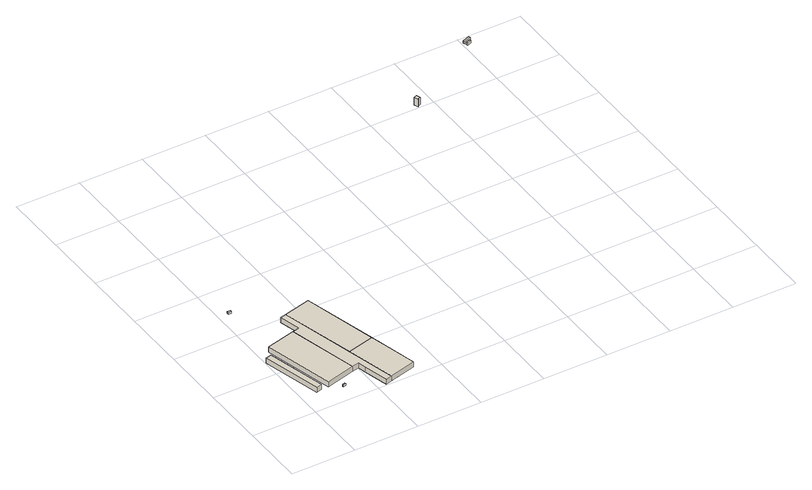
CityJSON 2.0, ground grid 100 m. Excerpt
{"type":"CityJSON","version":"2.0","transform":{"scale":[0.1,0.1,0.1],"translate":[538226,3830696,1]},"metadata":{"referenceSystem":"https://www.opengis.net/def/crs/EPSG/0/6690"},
"CityObjects":{
"building1":{"type":"Building","attributes":{"class":"3003","measuredHeight":8.5,"BuildingDetailAttribute.specifiedBuildingCoverageRate":0.6,"BuildingDetailAttribute.surveyYear":2017,"BuildingTsunamiRiskAttribute.description":"1","BuildingTsunamiRiskAttribute.rank":"1","BuildingTsunamiRiskAttribute.depth":0.02,"BuildingHighTideRiskAttribute.description":"1","BuildingHighTideRiskAttribute.rank":"2","BuildingHighTideRiskAttribute.depth":2.75,"BuildingIDAttribute.prefecture":"27","BuildingIDAttribute.city":"27125"},"geometry":[{"type":"Solid","lod":"1","boundaries":[[[[0,1,2,3]],[[2,4,5,3]],[[1,6,4,2]],[[0,7,6,1]],[[3,5,7,0]],[[4,6,7,5]]]]}]},
"building2":{"type":"Building","attributes":{"class":"3001","measuredHeight":3.1,"BuildingDetailAttribute.specifiedBuildingCoverageRate":0.6,"BuildingDetailAttribute.surveyYear":2017,"BuildingTsunamiRiskAttribute.description":"1","BuildingTsunamiRiskAttribute.rank":"1","BuildingTsunamiRiskAttribute.depth":0.31,"BuildingHighTideRiskAttribute.description":"1","BuildingHighTideRiskAttribute.rank":"2","BuildingHighTideRiskAttribute.depth":2.95,"BuildingIDAttribute.prefecture":"27","BuildingIDAttribute.city":"27125"},"geometry":[{"type":"Solid","lod":"1","boundaries":[[[[8,9,10,11]],[[10,12,13,11]],[[9,14,12,10]],[[8,15,14,9]],[[11,13,15,8]],[[12,14,15,13]]]]}]},
"building3":{"type":"Building","attributes":{"class":"3001","measuredHeight":8.8,"BuildingDetailAttribute.specifiedBuildingCoverageRate":0.6,"BuildingDetailAttribute.surveyYear":2017,"BuildingTsunamiRiskAttribute.description":"1","BuildingTsunamiRiskAttribute.rank":"1","BuildingTsunamiRiskAttribute.depth":0.04,"BuildingHighTideRiskAttribute.description":"1","BuildingHighTideRiskAttribute.rank":"2","BuildingHighTideRiskAttribute.depth":2.4,"BuildingIDAttribute.prefecture":"27","BuildingIDAttribute.city":"27125"},"geometry":[{"type":"Solid","lod":"1","boundaries":[[[[16,17,18,19]],[[18,20,21,19]],[[17,22,20,18]],[[16,23,22,17]],[[19,21,23,16]],[[20,22,23,21]]]]}]},
"building4":{"type":"Building","attributes":{"計測周辺長":16.29,"1/2500図郭":83,"区名":"住之江区","町丁目名称":"南港南５丁目","街区番号":1,"class":"3001","usage":"431","storeysAboveGround":1,"BuildingDetailAttribute.buildingRoofEdgeArea":15.88,"BuildingDetailAttribute.buildingStructureType":"610","BuildingDetailAttribute.buildingStructureOrgType":"2","BuildingDetailAttribute.detailedUsage":"1710","BuildingDetailAttribute.specifiedBuildingCoverageRate":0.6,"BuildingDetailAttribute.surveyYear":2017,"BuildingTsunamiRiskAttribute.description":"1","BuildingTsunamiRiskAttribute.rank":"2","BuildingTsunamiRiskAttribute.depth":1.38,"BuildingHighTideRiskAttribute.description":"1","BuildingHighTideRiskAttribute.rank":"2","BuildingHighTideRiskAttribute.depth":2,"BuildingIDAttribute.prefecture":"27","BuildingIDAttribute.city":"27125"},"geometry":[{"type":"Solid","lod":"1","boundaries":[[[[24,25,26,27]],[[26,28,29,27]],[[25,30,28,26]],[[24,31,30,25]],[[27,29,31,24]],[[28,30,31,29]]]]}]},
"building5":{"type":"Building","attributes":{"class":"3001","measuredHeight":8.1,"BuildingDetailAttribute.specifiedBuildingCoverageRate":0.6,"BuildingDetailAttribute.surveyYear":2017,"BuildingTsunamiRiskAttribute.description":"1","BuildingTsunamiRiskAttribute.rank":"1","BuildingTsunamiRiskAttribute.depth":0.19,"BuildingHighTideRiskAttribute.description":"1","BuildingHighTideRiskAttribute.rank":"2","BuildingHighTideRiskAttribute.depth":2.31,"BuildingIDAttribute.prefecture":"27","BuildingIDAttribute.city":"27125"},"geometry":[{"type":"Solid","lod":"1","boundaries":[[[[32,33,34,35,36,37,38,39,40,41]],[[40,42,43,41]],[[39,44,42,40]],[[38,45,44,39]],[[37,46,45,38]],[[36,47,46,37]],[[35,48,47,36]],[[34,49,48,35]],[[33,50,49,34]],[[32,51,50,33]],[[41,43,51,32]],[[42,44,45,46,47,48,49,50,51,43]]]]}]},
"building6":{"type":"Building","attributes":{"class":"3001","measuredHeight":8.4,"BuildingDetailAttribute.specifiedBuildingCoverageRate":0.6,"BuildingDetailAttribute.surveyYear":2017,"BuildingTsunamiRiskAttribute.description":"1","BuildingTsunamiRiskAttribute.rank":"1","BuildingTsunamiRiskAttribute.depth":0.15,"BuildingHighTideRiskAttribute.description":"1","BuildingHighTideRiskAttribute.rank":"2","BuildingHighTideRiskAttribute.depth":2.39,"BuildingIDAttribute.prefecture":"27","BuildingIDAttribute.city":"27125"},"geometry":[{"type":"Solid","lod":"1","boundaries":[[[[52,53,54,55]],[[54,56,57,55]],[[53,58,56,54]],[[52,59,58,53]],[[55,57,59,52]],[[56,58,59,57]]]]}]},
"building7":{"type":"Building","attributes":{"class":"3001","measuredHeight":7.8,"BuildingDetailAttribute.specifiedBuildingCoverageRate":0.6,"BuildingDetailAttribute.surveyYear":2017,"BuildingHighTideRiskAttribute.description":"1","BuildingHighTideRiskAttribute.rank":"2","BuildingHighTideRiskAttribute.depth":1.7,"BuildingIDAttribute.prefecture":"27","BuildingIDAttribute.city":"27125"},"geometry":[{"type":"Solid","lod":"1","boundaries":[[[[60,61,62,63]],[[62,64,65,63]],[[61,66,64,62]],[[60,67,66,61]],[[63,65,67,60]],[[64,66,67,65]]]]}]},
"building8":{"type":"Building","attributes":{"class":"3001","measuredHeight":12.1,"BuildingDetailAttribute.specifiedBuildingCoverageRate":0.6,"BuildingDetailAttribute.surveyYear":2017,"BuildingTsunamiRiskAttribute.description":"1","BuildingTsunamiRiskAttribute.rank":"2","BuildingTsunamiRiskAttribute.depth":1.99,"BuildingHighTideRiskAttribute.description":"1","BuildingHighTideRiskAttribute.rank":"3","BuildingHighTideRiskAttribute.depth":4.63,"BuildingIDAttribute.prefecture":"27","BuildingIDAttribute.city":"27125"},"geometry":[{"type":"Solid","lod":"1","boundaries":[[[[68,69,70,71,72,73]],[[72,74,75,73]],[[71,76,74,72]],[[70,77,76,71]],[[69,78,77,70]],[[68,79,78,69]],[[73,75,79,68]],[[74,76,77,78,79,75]]]]}]},
"building9":{"type":"Building","attributes":{"class":"3001","measuredHeight":4.2,"BuildingDetailAttribute.specifiedBuildingCoverageRate":0.6,"BuildingDetailAttribute.surveyYear":2017,"BuildingTsunamiRiskAttribute.description":"1","BuildingTsunamiRiskAttribute.rank":"2","BuildingTsunamiRiskAttribute.depth":0.74,"BuildingHighTideRiskAttribute.description":"1","BuildingHighTideRiskAttribute.rank":"3","BuildingHighTideRiskAttribute.depth":3.37,"BuildingIDAttribute.prefecture":"27","BuildingIDAttribute.city":"27125"},"geometry":[{"type":"Solid","lod":"1","boundaries":[[[[80,81,82,83]],[[82,84,85,83]],[[81,86,84,82]],[[80,87,86,81]],[[83,85,87,80]],[[84,86,87,85]]]]}]},
"building10":{"type":"Building","attributes":{"class":"3001","measuredHeight":4.1,"BuildingDetailAttribute.specifiedBuildingCoverageRate":0.6,"BuildingDetailAttribute.surveyYear":2017,"BuildingTsunamiRiskAttribute.description":"1","BuildingTsunamiRiskAttribute.rank":"2","BuildingTsunamiRiskAttribute.depth":0.78,"BuildingHighTideRiskAttribute.description":"1","BuildingHighTideRiskAttribute.rank":"3","BuildingHighTideRiskAttribute.depth":3.41,"BuildingIDAttribute.prefecture":"27","BuildingIDAttribute.city":"27125"},"geometry":[{"type":"Solid","lod":"1","boundaries":[[[[88,89,90,91]],[[90,92,93,91]],[[89,94,92,90]],[[88,95,94,89]],[[91,93,95,88]],[[92,94,95,93]]]]}]}
},
"vertices":[
[98,1287,16],[330,372,16],[237,348,16],[5,1263,16],[237,348,101],[5,1263,101],[330,372,101],[98,1287,101],
[600,280,20],[647,295,20],[653,274,20],[606,260,20],[653,274,51],[606,260,51],[647,295,51],[600,280,51],
[893,487,17],[433,371,17],[161,1456,17],[620,1571,17],[161,1456,105],[620,1571,105],[433,371,105],[893,487,105],
[148,2454,13],[148,2489,13],[198,2485,13],[196,2455,13],[198,2485,43],[196,2455,43],[148,2489,43],[148,2454,43],
[730,1598,19],[648,1924,19],[742,1947,19],[1034,789,19],[1225,32,19],[1128,4,19],[1030,390,19],[1001,510,19],[893,487,19],[620,1571,19],[893,487,100],[620,1571,100],[1001,510,100],[1030,390,100],[1128,4,100],[1225,32,100],[1034,789,100],[742,1947,100],[648,1924,100],[730,1598,100],
[1643,137,22],[1225,32,22],[1034,789,22],[1452,895,22],[1034,789,106],[1452,895,106],[1225,32,106],[1643,137,106],
[1163,2052,24],[1452,895,24],[1034,789,24],[742,1947,24],[1034,789,103],[742,1947,103],[1452,895,103],[1163,2052,103],
[4741,5092,6],[4798,5120,6],[4819,5055,6],[4779,5042,6],[4779,5032,6],[4767,5024,6],[4779,5032,127],[4767,5024,127],[4779,5042,127],[4819,5055,127],[4798,5120,127],[4741,5092,127],
[6039,5844,18],[6100,5863,18],[6109,5836,18],[6048,5817,18],[6109,5836,60],[6048,5817,60],[6100,5863,60],[6039,5844,60],
[6019,5894,17],[6134,5933,17],[6143,5906,17],[6028,5868,17],[6143,5906,58],[6028,5868,58],[6134,5933,58],[6019,5894,58]
]}
